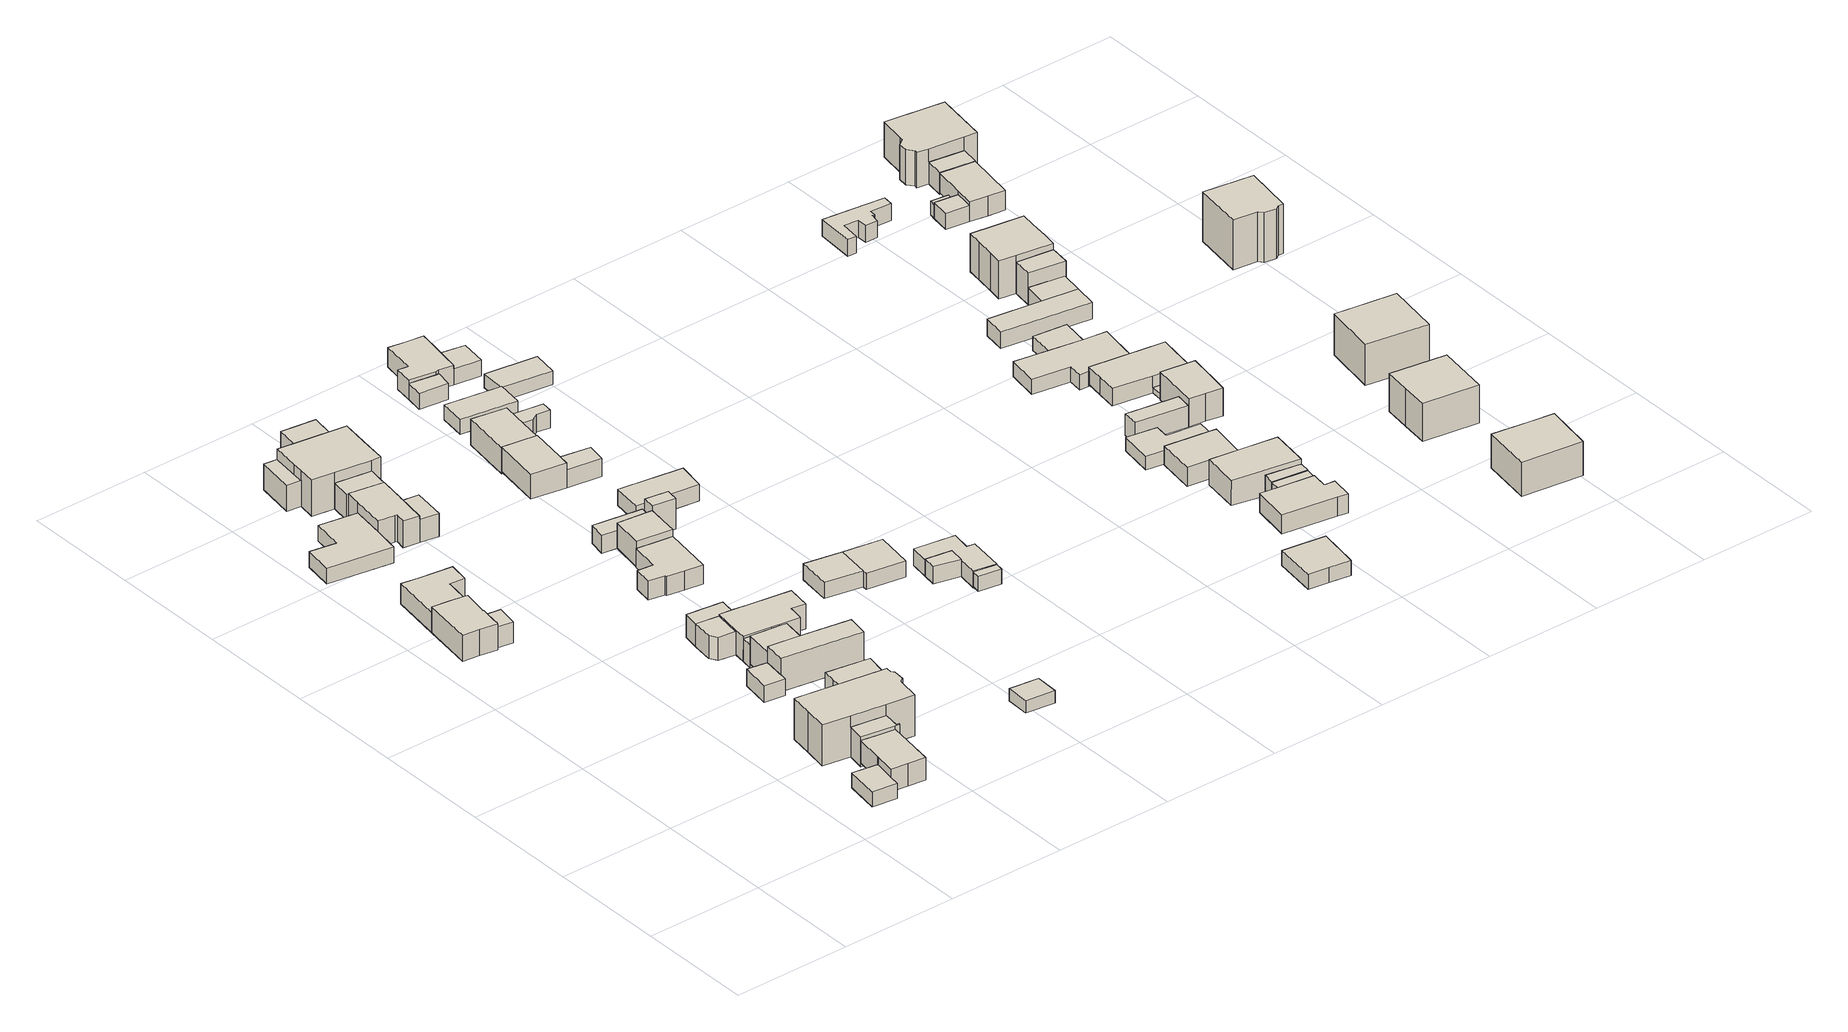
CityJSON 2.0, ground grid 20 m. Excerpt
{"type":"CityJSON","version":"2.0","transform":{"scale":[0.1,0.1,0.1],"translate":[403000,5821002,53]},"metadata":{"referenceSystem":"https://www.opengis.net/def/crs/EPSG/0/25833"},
"CityObjects":{
"building1":{"type":"Building","attributes":{"Gemeindeschluessel":"11000010","function":"31001_1010"},"address":[{"country":"Germany","locality":"Berlin","thoroughfareNumber":"17","thoroughfareName":"Diethelmweg"}],"children":["building1-1","building1-2"]},
"building1-1":{"type":"BuildingPart","attributes":{"BezugspunktDach":"2200","measuredHeight":5.32,"storeysAboveGround":1},"parents":["building1"],"geometry":[{"type":"MultiSurface","lod":"1","boundaries":[[[0,1,2,3,4,5,6,7,8,9]],[[10,11,12,13,14,15,16,17,18,19]],[[10,19,9,8]],[[11,10,8,7]],[[12,11,7,6]],[[13,12,6,5]],[[14,13,5,4]],[[20,21,14,4,3]],[[16,15,3,2]],[[17,16,2,1]],[[18,17,1,0]],[[19,18,0,9]],[[15,14,21,20]]]}]},
"building1-2":{"type":"BuildingPart","attributes":{"BezugspunktDach":"2200","measuredHeight":3.69,"storeysAboveGround":1},"parents":["building1"],"geometry":[{"type":"Solid","lod":"1","boundaries":[[[[22,23,24,21,20]],[[14,25,26,16,15]],[[25,14,21,24]],[[26,25,24,23]],[[16,26,23,22]],[[15,16,22,20]],[[20,21,14,15]]]]}]},
"building2":{"type":"Building","attributes":{"Gemeindeschluessel":"11000010","function":"31001_1010"},"address":[{"country":"Germany","locality":"Berlin","thoroughfareNumber":"10","thoroughfareName":"Diethelmweg"}],"children":["building2-1","building2-2"]},
"building2-1":{"type":"BuildingPart","attributes":{"BezugspunktDach":"2200","measuredHeight":5.58,"storeysAboveGround":1},"parents":["building2"],"geometry":[{"type":"MultiSurface","lod":"1","boundaries":[[[27,28,29,30,31,32,33,34]],[[35,36,37,38,39,40,41,42]],[[43,44,34,33]],[[36,35,33,32]],[[37,36,32,31]],[[38,37,31,30]],[[39,38,30,29]],[[40,39,29,28]],[[41,40,28,27]],[[42,41,27,34]],[[35,42,44,43]]]}]},
"building2-2":{"type":"BuildingPart","attributes":{"BezugspunktDach":"2200","measuredHeight":2.63,"storeysAboveGround":1},"parents":["building2"],"geometry":[{"type":"Solid","lod":"1","boundaries":[[[[45,46,44,43,47,48,49]],[[50,36,35,42,51,52,53]],[[50,53,49,48]],[[36,50,48,47]],[[35,36,47,43]],[[51,42,44,46]],[[52,51,46,45]],[[53,52,45,49]],[[42,35,43,44]]]]}]},
"building3":{"type":"Building","attributes":{"Gemeindeschluessel":"11000010","BezugspunktDach":"2200","function":"31001_1010","measuredHeight":5.49,"storeysAboveGround":1},"address":[{"country":"Germany","locality":"Berlin","thoroughfareNumber":"19","thoroughfareName":"Diethelmweg"}],"geometry":[{"type":"Solid","lod":"1","boundaries":[[[[54,55,56,57,58,59,60,61]],[[62,63,64,65,66,12,11,10]],[[62,10,61,60]],[[63,62,60,59]],[[64,63,59,58]],[[65,64,58,57]],[[66,65,57,56]],[[12,66,56,55]],[[11,12,55,54]],[[10,11,54,61]]]]}]},
"building4":{"type":"Building","attributes":{"Gemeindeschluessel":"11000010","function":"31001_1010"},"address":[{"country":"Germany","locality":"Berlin","thoroughfareNumber":"12","thoroughfareName":"Diethelmweg"}],"children":["building4-1","building4-2"]},
"building4-1":{"type":"BuildingPart","attributes":{"BezugspunktDach":"2200","measuredHeight":8.97,"storeysAboveGround":2},"parents":["building4"],"geometry":[{"type":"MultiSurface","lod":"1","boundaries":[[[67,68,69,70,71,72,73,74,75,76,77,78]],[[79,80,81,82,83,84,85,86,87,88,89,90]],[[79,90,78,77]],[[80,79,77,76]],[[81,80,76,75]],[[82,81,75,74]],[[83,82,74,73]],[[84,83,73,72]],[[85,84,72,71]],[[86,85,71,70]],[[87,86,70,69]],[[88,87,69,68]],[[91,92,88,68,67]],[[90,89,67,78]],[[89,88,92,91]]]}]},
"building4-2":{"type":"BuildingPart","attributes":{"BezugspunktDach":"2200","measuredHeight":5.25,"storeysAboveGround":2},"parents":["building4"],"geometry":[{"type":"Solid","lod":"1","boundaries":[[[[93,94,95,96,92,91,97]],[[89,88,98,99,100,101,102]],[[89,102,97,91]],[[98,88,92,96]],[[99,98,96,95]],[[100,99,95,94]],[[101,100,94,93]],[[102,101,93,97]],[[88,89,91,92]]]]}]},
"building5":{"type":"Building","attributes":{"Gemeindeschluessel":"11000010","BezugspunktDach":"2200","function":"31001_2000","measuredHeight":2.65,"storeysAboveGround":1},"address":[{"country":"Germany","locality":"Berlin","thoroughfareNumber":"21 (1)","thoroughfareName":"Diethelmweg"}],"geometry":[{"type":"Solid","lod":"1","boundaries":[[[[103,104,105,106,107,108,109]],[[110,111,112,113,114,115,116]],[[110,116,109,108]],[[111,110,108,107]],[[112,111,107,106]],[[113,112,106,105]],[[114,113,105,104]],[[115,114,104,103]],[[116,115,103,109]]]]}]},
"building6":{"type":"Building","attributes":{"Gemeindeschluessel":"11000010","BezugspunktDach":"2200","function":"31001_2463","measuredHeight":2.34,"storeysAboveGround":1},"address":[{"country":"Germany","locality":"Berlin","thoroughfareNumber":"12 (1)","thoroughfareName":"Diethelmweg"}],"geometry":[{"type":"Solid","lod":"1","boundaries":[[[[117,118,119,120,121]],[[122,123,124,125,126]],[[122,126,121,120]],[[123,122,120,119]],[[124,123,119,118]],[[125,124,118,117]],[[126,125,117,121]]]]}]},
"building7":{"type":"Building","attributes":{"Gemeindeschluessel":"11000010","function":"31001_1010"},"address":[{"country":"Germany","locality":"Berlin","thoroughfareNumber":"21","thoroughfareName":"Diethelmweg"}],"children":["building7-1","building7-2"]},
"building7-1":{"type":"BuildingPart","attributes":{"BezugspunktDach":"2200","measuredHeight":5.52,"storeysAboveGround":1},"parents":["building7"],"geometry":[{"type":"MultiSurface","lod":"1","boundaries":[[[127,128,129,130,131,132,133,134,135,136]],[[137,138,139,140,141,142,143,144,145,146]],[[137,146,136,135]],[[138,137,135,134]],[[139,138,134,133]],[[140,139,133,132]],[[141,140,132,131]],[[147,148,149,141,131,130]],[[143,142,130,129]],[[144,143,129,128]],[[145,144,128,127]],[[146,145,127,136]],[[142,150,148,147]],[[150,141,149,148]]]}]},
"building7-2":{"type":"BuildingPart","attributes":{"BezugspunktDach":"2200","measuredHeight":4.84,"storeysAboveGround":1},"parents":["building7"],"geometry":[{"type":"Solid","lod":"1","boundaries":[[[[151,152,149,148,147]],[[150,141,153,154,142]],[[153,141,149,152]],[[154,153,152,151]],[[142,154,151,147]],[[150,142,147,148]],[[141,150,148,149]]]]}]},
"building8":{"type":"Building","attributes":{"Gemeindeschluessel":"11000010","function":"31001_1010"},"address":[{"country":"Germany","locality":"Berlin","thoroughfareNumber":"14","thoroughfareName":"Diethelmweg"}],"children":["building8-1","building8-2","building8-3"]},
"building8-1":{"type":"BuildingPart","attributes":{"BezugspunktDach":"2200","measuredHeight":5.76,"storeysAboveGround":2},"parents":["building8"],"geometry":[{"type":"MultiSurface","lod":"1","boundaries":[[[155,156,157,158,159]],[[160,161,162,163,164]],[[160,164,165,166,167,168,169,159,158]],[[170,171,172,173,174,175,160,174,173,176,158,157]],[[162,161,157,156]],[[163,162,156,155]],[[164,163,155,159]],[[169,168,167,166,165]],[[161,175,172,171,170]],[[175,174,173,172]],[[176,173,174,160]]]}]},
"building8-2":{"type":"BuildingPart","attributes":{"BezugspunktDach":"2200","measuredHeight":5.5,"storeysAboveGround":2},"parents":["building8"],"geometry":[{"type":"MultiSurface","lod":"1","boundaries":[[[173,172,171,177,178,179,180,176]],[[181,182,183,184,161,175,174,160]],[[181,160,176,180]],[[182,181,180,179]],[[183,182,179,178]],[[184,183,178,177]],[[161,184,177,171]],[[175,161,185,171,172]],[[174,175,172,173]],[[174,173,176,160,186]]]}]},
"building8-3":{"type":"BuildingPart","attributes":{"BezugspunktDach":"2200","measuredHeight":2.83,"storeysAboveGround":2},"parents":["building8"],"geometry":[{"type":"Solid","lod":"1","boundaries":[[[[187,168,167,188,189]],[[190,166,165,191,192]],[[190,192,189,188]],[[166,190,188,167]],[[191,165,168,187]],[[192,191,187,189]],[[166,167,168,165]]]]}]},
"building9":{"type":"Building","attributes":{"Gemeindeschluessel":"11000010","BezugspunktDach":"2200","function":"31001_2000","measuredHeight":3.23,"storeysAboveGround":1},"address":[{"country":"Germany","locality":"Berlin","thoroughfareNumber":"14 (1)","thoroughfareName":"Diethelmweg"}],"geometry":[{"type":"Solid","lod":"1","boundaries":[[[[193,194,195,196,197,198,199]],[[200,201,202,203,123,122,204]],[[200,204,199,198]],[[201,200,198,197]],[[202,201,197,196]],[[203,202,196,195]],[[123,203,195,194]],[[122,123,194,193]],[[204,122,193,199]]]]}]},
"building10":{"type":"Building","attributes":{"Gemeindeschluessel":"11000010","function":"31001_1010"},"address":[{"country":"Germany","locality":"Berlin","thoroughfareNumber":"23","thoroughfareName":"Diethelmweg"}],"children":["building10-1","building10-2","building10-3"]},
"building10-1":{"type":"BuildingPart","attributes":{"BezugspunktDach":"2200","measuredHeight":8.04,"storeysAboveGround":1},"parents":["building10"],"geometry":[{"type":"MultiSurface","lod":"1","boundaries":[[[205,206,207,208,209,210,211,212,213,214]],[[215,216,217,218,219,220,221,222,223,224]],[[215,224,214,213]],[[225,226,213,212]],[[217,227,225,212,211]],[[218,217,211,210]],[[219,218,210,209]],[[220,219,209,208]],[[221,220,208,207]],[[222,221,207,206]],[[223,228,229,222,206,205]],[[224,223,205,214]],[[216,215,226,225]],[[225,227,217,216]],[[222,229,228,223]]]}]},
"building10-2":{"type":"BuildingPart","attributes":{"BezugspunktDach":"2200","measuredHeight":4.58,"storeysAboveGround":1},"parents":["building10"],"geometry":[{"type":"MultiSurface","lod":"1","boundaries":[[[226,227,230,231]],[[232,217,215,233]],[[232,233,231,230]],[[217,232,230,227]],[[233,215,226,231]],[[216,225,226,215]],[[217,227,225,216]]]}]},
"building10-3":{"type":"BuildingPart","attributes":{"BezugspunktDach":"2200","measuredHeight":4.58,"storeysAboveGround":1},"parents":["building10"],"geometry":[{"type":"Solid","lod":"1","boundaries":[[[[234,235,229,228,236]],[[223,222,140,138,237]],[[223,237,236,228]],[[140,222,229,235]],[[138,140,235,234]],[[237,138,234,236]],[[223,228,229,222]]]]}]},
"building11":{"type":"Building","attributes":{"Gemeindeschluessel":"11000010","function":"31001_1010"},"address":[{"country":"Germany","locality":"Berlin","thoroughfareNumber":"16","thoroughfareName":"Diethelmweg"}],"children":["building11-1","building11-2","building11-3","building11-4"]},
"building11-1":{"type":"BuildingPart","attributes":{"BezugspunktDach":"2200","measuredHeight":5.32,"storeysAboveGround":1},"parents":["building11"],"geometry":[{"type":"MultiSurface","lod":"1","boundaries":[[[238,239,240,241,242,243,244,245,246,247,248]],[[249,250,251,252,253,254,255,256,257,258,259]],[[249,259,248,247]],[[250,260,261,247,246]],[[262,260,246,245]],[[252,251,245,244]],[[253,252,244,243]],[[254,253,243,242]],[[255,254,242,241]],[[256,255,241,240]],[[257,256,240,239]],[[263,264,239,238]],[[265,263,258,238,248]],[[249,261,260,250]],[[251,266,250,260,262]],[[258,257,264,263]],[[259,267,258,263,265]]]}]},
"building11-2":{"type":"BuildingPart","attributes":{"BezugspunktDach":"2200","measuredHeight":3.98,"storeysAboveGround":1},"parents":["building11"],"geometry":[{"type":"Solid","lod":"1","boundaries":[[[[268,261,260,269,270]],[[271,250,249,272,273]],[[271,273,270,269]],[[272,249,261,268]],[[273,272,268,270]],[[271,269,260,250]],[[249,250,260,261]]]]}]},
"building11-3":{"type":"BuildingPart","attributes":{"BezugspunktDach":"2200","measuredHeight":3.98,"storeysAboveGround":1},"parents":["building11"],"geometry":[{"type":"MultiSurface","lod":"1","boundaries":[[[262,274,275,269]],[[276,277,251,271]],[[276,271,269,275]],[[277,276,275,274]],[[251,277,274,262]],[[251,250,271]],[[262,260,250,251]],[[271,250,260,269]]]}]},
"building11-4":{"type":"BuildingPart","attributes":{"BezugspunktDach":"2200","measuredHeight":3.98,"storeysAboveGround":1},"parents":["building11"],"geometry":[{"type":"MultiSurface","lod":"1","boundaries":[[[278,264,265,279]],[[259,257,280,281]],[[259,281,279,265]],[[280,257,264,278]],[[281,280,278,279]],[[282,257,283,258,263,264]],[[259,265,263,258]]]}]},
"building12":{"type":"Building","attributes":{"Gemeindeschluessel":"11000010","BezugspunktDach":"2200","function":"51009_1610","measuredHeight":3.24,"storeysAboveGround":0},"address":[{"country":"Germany","locality":"Berlin"}],"geometry":[{"type":"Solid","lod":"1","boundaries":[[[[284,285,286,287]],[[288,289,290,291]],[[288,291,287,286]],[[289,288,286,285]],[[290,289,285,284]],[[291,290,284,287]]]]}]},
"building13":{"type":"Building","attributes":{"Gemeindeschluessel":"11000010","BezugspunktDach":"2200","function":"31001_2000","measuredHeight":5,"storeysAboveGround":1},"address":[{"country":"Germany","locality":"Berlin","thoroughfareNumber":"25 (2)","thoroughfareName":"Diethelmweg"}],"geometry":[{"type":"Solid","lod":"1","boundaries":[[[[292,293,294,295]],[[296,297,298,299]],[[296,299,295,294]],[[297,296,294,293]],[[298,297,293,292]],[[299,298,292,295]]]]}]},
"building14":{"type":"Building","attributes":{"Gemeindeschluessel":"11000010","BezugspunktDach":"2200","function":"31001_1010","measuredHeight":5.5,"storeysAboveGround":1},"address":[{"country":"Germany","locality":"Berlin","thoroughfareNumber":"18","thoroughfareName":"Diethelmweg"}],"geometry":[{"type":"Solid","lod":"1","boundaries":[[[[300,301,302,303,304,305,306,307,308,309]],[[310,311,312,313,314,315,316,317,318,319]],[[310,319,309,308]],[[311,310,308,307]],[[312,311,307,306]],[[313,312,306,305]],[[314,313,305,304]],[[315,314,304,303]],[[316,315,303,302]],[[317,316,302,301]],[[318,317,301,300]],[[319,318,300,309]]]]}]},
"building15":{"type":"Building","attributes":{"Gemeindeschluessel":"11000010","BezugspunktDach":"2200","function":"31001_2723","measuredHeight":2.16,"storeysAboveGround":1},"address":[{"country":"Germany","locality":"Berlin","thoroughfareNumber":"12 (2)","thoroughfareName":"Diethelmweg"}],"geometry":[{"type":"Solid","lod":"1","boundaries":[[[[320,321,322,323]],[[324,325,326,327]],[[324,327,323,322]],[[325,324,322,321]],[[326,325,321,320]],[[327,326,320,323]]]]}]},
"building16":{"type":"Building","attributes":{"Gemeindeschluessel":"11000010","function":"31001_1010"},"address":[{"country":"Germany","locality":"Berlin","thoroughfareNumber":"20","thoroughfareName":"Diethelmweg"}],"children":["building16-1","building16-2"]},
"building16-1":{"type":"BuildingPart","attributes":{"BezugspunktDach":"2200","measuredHeight":5.71,"storeysAboveGround":1},"parents":["building16"],"geometry":[{"type":"MultiSurface","lod":"1","boundaries":[[[328,329,330,331,332]],[[333,334,335,336,337]],[[333,337,332,331]],[[338,339,333,331,330]],[[335,334,330,329]],[[336,335,329,328]],[[337,336,328,332]],[[340,334,333,339,338]]]}]},
"building16-2":{"type":"BuildingPart","attributes":{"BezugspunktDach":"2200","measuredHeight":3.16,"storeysAboveGround":1},"parents":["building16"],"geometry":[{"type":"MultiSurface","lod":"1","boundaries":[[[339,338,341,342,343,344]],[[345,346,347,334,333,348]],[[345,348,344,343]],[[346,345,343,342]],[[347,346,342,341]],[[334,347,341,338]],[[348,333,339,344]],[[333,334,338,339,349]]]}]},
"building17":{"type":"Building","attributes":{"Gemeindeschluessel":"11000010","BezugspunktDach":"2200","function":"31001_2000","measuredHeight":5.33,"storeysAboveGround":1},"address":[{"country":"Germany","locality":"Berlin","thoroughfareNumber":"20 (2)","thoroughfareName":"Diethelmweg"}],"geometry":[{"type":"Solid","lod":"1","boundaries":[[[[350,351,352,353]],[[354,355,356,357]],[[354,357,353,352]],[[355,354,352,351]],[[356,355,351,350]],[[357,356,350,353]]]]}]},
"building18":{"type":"Building","attributes":{"Gemeindeschluessel":"11000010","BezugspunktDach":"2200","function":"51009_1610","measuredHeight":2.84,"storeysAboveGround":0},"address":[{"country":"Germany","locality":"Berlin"}],"geometry":[{"type":"Solid","lod":"1","boundaries":[[[[358,359,360,361]],[[362,363,364,365]],[[362,365,361,360]],[[363,362,360,359]],[[364,363,359,358]],[[365,364,358,361]]]]}]},
"building19":{"type":"Building","attributes":{"Gemeindeschluessel":"11000010","function":"31001_1010"},"address":[{"country":"Germany","locality":"Berlin","thoroughfareNumber":"22","thoroughfareName":"Diethelmweg"}],"children":["building19-1","building19-2"]},
"building19-1":{"type":"BuildingPart","attributes":{"BezugspunktDach":"2200","measuredHeight":5.64,"storeysAboveGround":1},"parents":["building19"],"geometry":[{"type":"MultiSurface","lod":"1","boundaries":[[[366,367,368,369]],[[370,371,372,373]],[[370,373,369,368]],[[371,370,368,367]],[[374,375,376,372,371,367,366]],[[373,372,366,369]],[[372,376,375,374]]]}]},
"building19-2":{"type":"BuildingPart","attributes":{"BezugspunktDach":"2200","measuredHeight":3.07,"storeysAboveGround":1},"parents":["building19"],"geometry":[{"type":"Solid","lod":"1","boundaries":[[[[377,378,375,374]],[[376,379,380,372]],[[379,376,375,378]],[[380,379,378,377]],[[372,380,377,374]],[[376,372,374,375]]]]}]},
"building20":{"type":"Building","attributes":{"Gemeindeschluessel":"11000010","BezugspunktDach":"2200","function":"31001_2000","measuredHeight":2.82,"storeysAboveGround":1},"address":[{"country":"Germany","locality":"Berlin","thoroughfareNumber":"20 (1)","thoroughfareName":"Diethelmweg"}],"geometry":[{"type":"Solid","lod":"1","boundaries":[[[[381,382,383,384]],[[385,386,387,388]],[[385,388,384,383]],[[386,385,383,382]],[[387,386,382,381]],[[388,387,381,384]]]]}]},
"building21":{"type":"Building","attributes":{"Gemeindeschluessel":"11000010","function":"31001_1010"},"address":[{"country":"Germany","locality":"Berlin","thoroughfareNumber":"24","thoroughfareName":"Diethelmweg"}],"children":["building21-1","building21-2"]},
"building21-1":{"type":"BuildingPart","attributes":{"BezugspunktDach":"2200","measuredHeight":5.97,"storeysAboveGround":1},"parents":["building21"],"geometry":[{"type":"MultiSurface","lod":"1","boundaries":[[[389,390,391,392,393,394,395]],[[396,397,398,399,400,401,402]],[[396,402,395,394]],[[397,396,394,393]],[[398,397,393,392]],[[403,404,398,392,391]],[[400,399,391,390]],[[401,400,390,389]],[[402,401,389,395]],[[399,398,404,403]]]}]},
"building21-2":{"type":"BuildingPart","attributes":{"BezugspunktDach":"2200","measuredHeight":3.11,"storeysAboveGround":1},"parents":["building21"],"geometry":[{"type":"Solid","lod":"1","boundaries":[[[[405,406,407,408,404,403]],[[398,409,410,411,412,399]],[[409,398,404,408]],[[410,409,408,407]],[[411,410,407,406]],[[412,411,406,405]],[[399,412,405,403]],[[398,399,403,404]]]]}]},
"building22":{"type":"Building","attributes":{"Gemeindeschluessel":"11000010","BezugspunktDach":"2200","function":"31001_2723","measuredHeight":2.87,"storeysAboveGround":1},"address":[{"country":"Germany","locality":"Berlin","thoroughfareNumber":"16 (2)","thoroughfareName":"Diethelmweg"}],"geometry":[{"type":"Solid","lod":"1","boundaries":[[[[413,414,359,358,415]],[[364,363,416,417,418]],[[364,418,415,358]],[[363,364,358,359]],[[416,363,359,414]],[[417,416,414,413]],[[418,417,413,415]]]]}]},
"building23":{"type":"Building","attributes":{"Gemeindeschluessel":"11000010","BezugspunktDach":"2200","function":"31001_2000","measuredHeight":2.59,"storeysAboveGround":1},"address":[{"country":"Germany","locality":"Berlin","thoroughfareNumber":"24 (1)","thoroughfareName":"Diethelmweg"}],"geometry":[{"type":"Solid","lod":"1","boundaries":[[[[419,420,421,422]],[[423,424,425,426]],[[423,426,422,421]],[[424,423,421,420]],[[425,424,420,419]],[[426,425,419,422]]]]}]},
"building24":{"type":"Building","attributes":{"Gemeindeschluessel":"11000010","BezugspunktDach":"2200","function":"51009_1610","measuredHeight":3.02,"storeysAboveGround":0},"address":[{"country":"Germany","locality":"Berlin"}],"geometry":[{"type":"Solid","lod":"1","boundaries":[[[[427,428,429,430]],[[431,432,433,434]],[[431,434,430,429]],[[432,431,429,428]],[[433,432,428,427]],[[434,433,427,430]]]]}]},
"building25":{"type":"Building","attributes":{"Gemeindeschluessel":"11000010","BezugspunktDach":"2200","function":"51009_1610","measuredHeight":2.62,"storeysAboveGround":0},"address":[{"country":"Germany","locality":"Berlin"}],"geometry":[{"type":"Solid","lod":"1","boundaries":[[[[435,436,437,438]],[[439,440,441,442]],[[439,442,438,437]],[[440,439,437,436]],[[441,440,436,435]],[[442,441,435,438]]]]}]},
"building26":{"type":"Building","attributes":{"Gemeindeschluessel":"11000010","BezugspunktDach":"2200","function":"31001_1313","measuredHeight":2.92,"storeysAboveGround":1},"address":[{"country":"Germany","locality":"Berlin","thoroughfareNumber":"16 (1)","thoroughfareName":"Diethelmweg"}],"geometry":[{"type":"Solid","lod":"1","boundaries":[[[[443,444,445,446,447,448,449,450,451]],[[452,453,454,455,456,457,433,432,431]],[[452,431,451,450]],[[453,452,450,449]],[[454,453,449,448]],[[455,454,448,447]],[[456,455,447,446]],[[457,456,446,445]],[[433,457,445,444]],[[432,433,444,443]],[[431,432,443,451]]]]}]},
"building27":{"type":"Building","attributes":{"Gemeindeschluessel":"11000010","function":"31001_1010"},"address":[{"country":"Germany","locality":"Berlin","thoroughfareNumber":"26","thoroughfareName":"Diethelmweg"}],"children":["building27-1","building27-2","building27-3"]},
"building27-1":{"type":"BuildingPart","attributes":{"BezugspunktDach":"2200","measuredHeight":5.7,"storeysAboveGround":1},"parents":["building27"],"geometry":[{"type":"MultiSurface","lod":"1","boundaries":[[[458,459,460,461,462,463,464,465,466,467]],[[468,469,470,471,472,473,474,475,476,477]],[[468,477,467,466]],[[469,468,466,465]],[[470,469,465,464]],[[471,470,464,463]],[[472,471,463,462]],[[473,472,462,461]],[[474,473,461,460],[474,478,479,473]],[[475,474,460,459]],[[480,481,459,458]],[[482,480,476,458,467]],[[478,474,473,479]],[[476,475,481,480]],[[483,477,476,480,482]]]}]},
"building27-2":{"type":"BuildingPart","attributes":{"BezugspunktDach":"2200","measuredHeight":2.79,"storeysAboveGround":1},"parents":["building27"],"geometry":[{"type":"Solid","lod":"1","boundaries":[[[[484,485,479,478]],[[473,486,487,474]],[[486,473,479,485]],[[487,486,485,484]],[[474,487,484,478]],[[474,478,479,473]]]]}]},
"building27-3":{"type":"BuildingPart","attributes":{"BezugspunktDach":"2200","measuredHeight":2.79,"storeysAboveGround":1},"parents":["building27"],"geometry":[{"type":"MultiSurface","lod":"1","boundaries":[[[488,481,482,489]],[[477,475,490,491]],[[477,491,489,482]],[[477,476,492]],[[490,475,481,488]],[[491,490,488,489]],[[475,492,476,480,481]],[[482,480,476,477]]]}]},
"building28":{"type":"Building","attributes":{"Gemeindeschluessel":"11000010","BezugspunktDach":"2200","function":"31001_2000","measuredHeight":2.47,"storeysAboveGround":1},"address":[{"country":"Germany","locality":"Berlin","thoroughfareNumber":"26 (1)","thoroughfareName":"Diethelmweg"}],"geometry":[{"type":"Solid","lod":"1","boundaries":[[[[493,494,495,496]],[[497,498,499,424]],[[497,424,496,495]],[[498,497,495,494]],[[499,498,494,493]],[[424,499,493,496]]]]}]},
"building29":{"type":"Building","attributes":{"Gemeindeschluessel":"11000010","BezugspunktDach":"2200","function":"31001_2000","measuredHeight":2.56,"storeysAboveGround":1},"address":[{"country":"Germany","locality":"Berlin","thoroughfareNumber":"25 (1)","thoroughfareName":"Irmfriedstraße"}],"geometry":[{"type":"Solid","lod":"1","boundaries":[[[[500,501,502,503,504]],[[505,506,507,508,509]],[[505,509,504,503]],[[506,505,503,502]],[[507,506,502,501]],[[508,507,501,500]],[[509,508,500,504]]]]}]},
"building30":{"type":"Building","attributes":{"Gemeindeschluessel":"11000010","function":"31001_1010"},"address":[{"country":"Germany","locality":"Berlin","thoroughfareNumber":"27","thoroughfareName":"Irmfriedstraße"}],"children":["building30-1","building30-2"]},
"building30-1":{"type":"BuildingPart","attributes":{"BezugspunktDach":"2200","measuredHeight":5.7,"storeysAboveGround":1},"parents":["building30"],"geometry":[{"type":"MultiSurface","lod":"1","boundaries":[[[510,511,512,513,514,515,516,517]],[[518,519,520,521,522,523,524,525]],[[518,525,517,516]],[[519,518,516,515]],[[526,527,515,514]],[[521,520,514,513]],[[522,521,513,512]],[[523,522,512,511]],[[524,523,511,510]],[[525,524,510,517]],[[520,519,527,526]]]}]},
"building30-2":{"type":"BuildingPart","attributes":{"BezugspunktDach":"2200","measuredHeight":3.12,"storeysAboveGround":1},"parents":["building30"],"geometry":[{"type":"Solid","lod":"1","boundaries":[[[[526,528,529,527]],[[530,531,520,519]],[[530,519,527,529]],[[531,530,529,528]],[[520,531,528,526]],[[519,520,526,527]]]]}]},
"building31":{"type":"Building","attributes":{"Gemeindeschluessel":"11000010","BezugspunktDach":"2200","function":"31001_2000","measuredHeight":3.39,"storeysAboveGround":1},"address":[{"country":"Germany","locality":"Berlin","thoroughfareNumber":"29 (1)","thoroughfareName":"Irmfriedstraße"}],"geometry":[{"type":"Solid","lod":"1","boundaries":[[[[532,533,534,535]],[[536,537,538,539]],[[536,539,535,534]],[[537,536,534,533]],[[538,537,533,532]],[[539,538,532,535]]]]}]},
"building32":{"type":"Building","attributes":{"Gemeindeschluessel":"11000010","function":"31001_1120"},"address":[{"country":"Germany","locality":"Berlin","thoroughfareNumber":"29","thoroughfareName":"Irmfriedstraße"}],"children":["building32-1","building32-2"]},
"building32-1":{"type":"BuildingPart","attributes":{"BezugspunktDach":"2200","measuredHeight":5.13,"storeysAboveGround":1},"parents":["building32"],"geometry":[{"type":"MultiSurface","lod":"1","boundaries":[[[540,541,542,543,544]],[[545,546,547,548,549]],[[545,549,544,543]],[[546,545,543,542]],[[547,546,542,541]],[[548,547,541,540]],[[549,550,551,552,548,540,544]],[[548,552,551,550]]]}]},
"building32-2":{"type":"BuildingPart","attributes":{"BezugspunktDach":"2200","measuredHeight":3.56,"storeysAboveGround":1},"parents":["building32"],"geometry":[{"type":"Solid","lod":"1","boundaries":[[[[553,552,551,554]],[[550,548,555,556]],[[550,556,554,551]],[[555,548,552,553]],[[556,555,553,554]],[[548,550,551,552]]]]}]},
"building33":{"type":"Building","attributes":{"Gemeindeschluessel":"11000010","BezugspunktDach":"2200","function":"31001_2000","measuredHeight":2.42,"storeysAboveGround":1},"address":[{"country":"Germany","locality":"Berlin","thoroughfareNumber":"31 (1)","thoroughfareName":"Irmfriedstraße"}],"geometry":[{"type":"Solid","lod":"1","boundaries":[[[[557,558,559,560,561,562]],[[563,564,565,566,567,568]],[[563,568,562,561]],[[564,563,561,560]],[[565,564,560,559]],[[566,565,559,558]],[[567,566,558,557]],[[568,567,557,562]]]]}]},
"building34":{"type":"Building","attributes":{"Gemeindeschluessel":"11000010","function":"31001_1010"},"address":[{"country":"Germany","locality":"Berlin","thoroughfareNumber":"31","thoroughfareName":"Irmfriedstraße"}],"children":["building34-1","building34-2"]},
"building34-1":{"type":"BuildingPart","attributes":{"BezugspunktDach":"2200","measuredHeight":5.91,"storeysAboveGround":1},"parents":["building34"],"geometry":[{"type":"MultiSurface","lod":"1","boundaries":[[[569,570,571,572,573]],[[574,575,576,577,578]],[[574,579,580,581,582,578,573,572]],[[575,574,572,571]],[[576,575,571,570]],[[577,576,570,569]],[[578,577,569,573]],[[578,582,581,580,579]]]}]},
"building34-2":{"type":"BuildingPart","attributes":{"BezugspunktDach":"2200","measuredHeight":3.67,"storeysAboveGround":1},"parents":["building34"],"geometry":[{"type":"Solid","lod":"1","boundaries":[[[[582,581,583,584]],[[585,580,578,586]],[[585,586,584,583]],[[580,585,583,581]],[[586,578,582,584]],[[580,581,582,578]]]]}]},
"building35":{"type":"Building","attributes":{"Gemeindeschluessel":"11000010","BezugspunktDach":"2200","function":"31001_2000","measuredHeight":2.58,"storeysAboveGround":1},"address":[{"country":"Germany","locality":"Berlin","thoroughfareNumber":"33 (1)","thoroughfareName":"Irmfriedstraße"}],"geometry":[{"type":"Solid","lod":"1","boundaries":[[[[587,588,589,590,591,592,593,594,595,596]],[[597,598,599,600,601,602,603,604,605,606]],[[597,606,596,595]],[[598,597,595,594]],[[599,598,594,593]],[[600,599,593,592]],[[601,600,592,591]],[[602,601,591,590]],[[603,602,590,589]],[[604,603,589,588]],[[605,604,588,587]],[[606,605,587,596]]]]}]},
"building36":{"type":"Building","attributes":{"Gemeindeschluessel":"11000010","function":"31001_1010"},"address":[{"country":"Germany","locality":"Berlin","thoroughfareNumber":"33","thoroughfareName":"Irmfriedstraße"}],"children":["building36-1","building36-2"]},
"building36-1":{"type":"BuildingPart","attributes":{"BezugspunktDach":"2200","measuredHeight":5.07,"storeysAboveGround":1},"parents":["building36"],"geometry":[{"type":"MultiSurface","lod":"1","boundaries":[[[607,608,609,610,611,612,613]],[[614,615,616,617,618,619,620]],[[614,620,613,612]],[[615,614,612,611]],[[616,615,611,610]],[[617,616,610,609]],[[618,617,609,608]],[[621,622,618,608,607]],[[620,619,607,613]],[[623,619,618,622,621]]]}]},
"building36-2":{"type":"BuildingPart","attributes":{"BezugspunktDach":"2200","measuredHeight":1.04,"storeysAboveGround":1},"parents":["building36"],"geometry":[{"type":"Solid","lod":"1","boundaries":[[[[624,622,621,625]],[[619,618,626,627]],[[619,627,625,621]],[[626,618,622,624]],[[627,626,624,625]],[[621,622,618,619]]]]}]},
"building37":{"type":"Building","attributes":{"Gemeindeschluessel":"11000010","BezugspunktDach":"2200","function":"31001_2000","measuredHeight":2.48,"storeysAboveGround":1},"address":[{"country":"Germany","locality":"Berlin","thoroughfareNumber":"35 (1)","thoroughfareName":"Irmfriedstraße"}],"geometry":[{"type":"Solid","lod":"1","boundaries":[[[[628,629,630,631]],[[632,633,634,635]],[[632,635,631,630]],[[633,632,630,629]],[[634,633,629,628]],[[635,634,628,631]]]]}]},
"building38":{"type":"Building","attributes":{"Gemeindeschluessel":"11000010","function":"31001_1010"},"address":[{"country":"Germany","locality":"Berlin","thoroughfareNumber":"35","thoroughfareName":"Irmfriedstraße"}],"children":["building38-1","building38-2"]},
"building38-1":{"type":"BuildingPart","attributes":{"BezugspunktDach":"2200","measuredHeight":2.91,"storeysAboveGround":1},"parents":["building38"],"geometry":[{"type":"MultiSurface","lod":"1","boundaries":[[[636,637,638,639]],[[640,641,642,643]],[[640,643,639,638]],[[640,638,644,645]],[[642,641,637,636]],[[643,642,636,639]],[[641,645,644,637]]]}]},
"building38-2":{"type":"BuildingPart","attributes":{"BezugspunktDach":"2200","measuredHeight":2.91,"storeysAboveGround":1},"parents":["building38"],"geometry":[{"type":"Solid","lod":"1","boundaries":[[[[637,646,647,644]],[[648,649,641,645]],[[648,645,644,647]],[[649,648,647,646]],[[641,649,646,637]],[[645,641,637,644]]]]}]},
"building39":{"type":"Building","attributes":{"Gemeindeschluessel":"11000010","BezugspunktDach":"2200","function":"31001_2000","measuredHeight":2.92,"storeysAboveGround":1},"address":[{"country":"Germany","locality":"Berlin","thoroughfareNumber":"39 (2)","thoroughfareName":"Irmfriedstraße"}],"geometry":[{"type":"Solid","lod":"1","boundaries":[[[[650,651,652,653,654,655,656,657,658,659,660,661]],[[662,663,664,665,666,667,668,669,670,671,672,673]],[[662,673,661,660]],[[663,662,660,659]],[[664,663,659,658]],[[665,664,658,657]],[[666,665,657,656]],[[667,666,656,655]],[[668,667,655,654]],[[669,668,654,653]],[[670,669,653,652]],[[671,670,652,651]],[[672,671,651,650]],[[673,672,650,661]]]]}]},
"building40":{"type":"Building","attributes":{"Gemeindeschluessel":"11000010","BezugspunktDach":"2200","function":"31001_1010","measuredHeight":5.86,"storeysAboveGround":2},"address":[{"country":"Germany","locality":"Berlin","thoroughfareNumber":"26","thoroughfareName":"Irmfriedstraße"}],"geometry":[{"type":"Solid","lod":"1","boundaries":[[[[674,675,676,677,678]],[[679,680,681,682,683]],[[679,683,678,677]],[[680,679,677,676]],[[681,680,676,675]],[[682,681,675,674]],[[683,682,674,678]]]]}]},
"building41":{"type":"Building","attributes":{"Gemeindeschluessel":"11000010","function":"31001_1010"},"address":[{"country":"Germany","locality":"Berlin","thoroughfareNumber":"37","thoroughfareName":"Irmfriedstraße"}],"children":["building41-1","building41-2"]},
"building41-1":{"type":"BuildingPart","attributes":{"BezugspunktDach":"2200","measuredHeight":7.6,"storeysAboveGround":1},"parents":["building41"],"geometry":[{"type":"MultiSurface","lod":"1","boundaries":[[[684,685,686,687,688,689,690,691,692]],[[693,694,695,696,697,698,699,700,701]],[[693,701,692,691]],[[694,693,691,690]],[[695,694,690,689]],[[696,695,689,688]],[[697,696,688,687]],[[698,697,687,686]],[[699,698,686,685]],[[700,702,703,685,684]],[[701,700,684,692]],[[703,702,700,699,704]]]}]},
"building41-2":{"type":"BuildingPart","attributes":{"BezugspunktDach":"2200","measuredHeight":5.53,"storeysAboveGround":1},"parents":["building41"],"geometry":[{"type":"MultiSurface","lod":"1","boundaries":[[[705,703,702,706]],[[700,699,707,708]],[[700,708,706,702]],[[707,699,703,705]],[[708,707,705,706]],[[709,699,700,702,703]]]}]},
"building42":{"type":"Building","attributes":{"Gemeindeschluessel":"11000010","BezugspunktDach":"2200","function":"31001_1010","measuredHeight":9,"storeysAboveGround":1},"address":[{"country":"Germany","locality":"Berlin","thoroughfareNumber":"28","thoroughfareName":"Irmfriedstraße"}],"geometry":[{"type":"Solid","lod":"1","boundaries":[[[[710,711,712,713,714]],[[715,716,717,718,719]],[[715,719,714,713]],[[716,715,713,712]],[[717,716,712,711]],[[718,717,711,710]],[[719,718,710,714]]]]}]},
"building43":{"type":"Building","attributes":{"Gemeindeschluessel":"11000010","BezugspunktDach":"2200","function":"31001_2000","measuredHeight":2.38,"storeysAboveGround":1},"address":[{"country":"Germany","locality":"Berlin","thoroughfareNumber":"39 (1)","thoroughfareName":"Irmfriedstraße"}],"geometry":[{"type":"Solid","lod":"1","boundaries":[[[[720,721,722,723]],[[724,725,726,727]],[[724,727,723,722]],[[725,724,722,721]],[[726,725,721,720]],[[727,726,720,723]]]]}]},
"building44":{"type":"Building","attributes":{"Gemeindeschluessel":"11000010","BezugspunktDach":"2200","function":"31001_1010","measuredHeight":9.68,"storeysAboveGround":1},"address":[{"country":"Germany","locality":"Berlin","thoroughfareNumber":"32","thoroughfareName":"Irmfriedstraße"}],"geometry":[{"type":"Solid","lod":"1","boundaries":[[[[728,729,730,731]],[[732,733,734,735]],[[732,735,731,730]],[[733,732,730,729]],[[734,733,729,728]],[[735,734,728,731]]]]}]},
"building45":{"type":"Building","attributes":{"Gemeindeschluessel":"11000010","function":"31001_1010"},"address":[{"country":"Germany","locality":"Berlin","thoroughfareNumber":"39","thoroughfareName":"Irmfriedstraße"}],"children":["building45-1","building45-2"]},
"building45-1":{"type":"BuildingPart","attributes":{"BezugspunktDach":"2200","measuredHeight":4.03,"storeysAboveGround":1},"parents":["building45"],"geometry":[{"type":"MultiSurface","lod":"1","boundaries":[[[736,737,738,739,740,741,742]],[[743,744,745,746,747,748,749]],[[750,751,749,742,741]],[[744,743,741,740]],[[745,744,740,739]],[[746,745,739,738]],[[747,746,738,737]],[[748,747,737,736]],[[749,748,736,742]],[[743,749,751,750]]]}]},
"building45-2":{"type":"BuildingPart","attributes":{"BezugspunktDach":"2200","measuredHeight":2.87,"storeysAboveGround":1},"parents":["building45"],"geometry":[{"type":"Solid","lod":"1","boundaries":[[[[751,750,752,753]],[[727,743,749,754]],[[727,754,753,752]],[[743,727,752,750]],[[754,749,751,753]],[[743,750,751,749]]]]}]},
"building46":{"type":"Building","attributes":{"Gemeindeschluessel":"11000010","function":"31001_1010"},"address":[{"country":"Germany","locality":"Berlin","thoroughfareNumber":"41","thoroughfareName":"Irmfriedstraße"}],"children":["building46-1","building46-2"]},
"building46-1":{"type":"BuildingPart","attributes":{"BezugspunktDach":"2200","measuredHeight":8.43,"storeysAboveGround":1},"parents":["building46"],"geometry":[{"type":"Solid","lod":"1","boundaries":[[[[755,756,757,758,759,760,761,762,763,764,765,766]],[[767,768,769,770,771,772,773,774,775,776,777,778]],[[767,778,766,765]],[[768,767,765,764]],[[769,768,764,763]],[[770,769,763,762]],[[771,770,762,761]],[[772,771,761,760]],[[773,772,760,759]],[[774,773,759,758]],[[775,774,758,757],[775,779,780,774]],[[776,775,757,756]],[[777,776,756,755]],[[778,777,755,766]],[[779,775,774,780]]]]}]},
"building46-2":{"type":"BuildingPart","attributes":{"BezugspunktDach":"2200","measuredHeight":3.8,"storeysAboveGround":1},"parents":["building46"],"geometry":[{"type":"Solid","lod":"1","boundaries":[[[[781,780,779,782]],[[775,774,783,784]],[[775,784,782,779]],[[783,774,780,781]],[[784,783,781,782]],[[774,775,779,780]]]]}]},
"building47":{"type":"Building","attributes":{"Gemeindeschluessel":"11000010","BezugspunktDach":"2200","function":"31001_1010","measuredHeight":8.68,"storeysAboveGround":1},"address":[{"country":"Germany","locality":"Berlin","thoroughfareNumber":"36","thoroughfareName":"Irmfriedstraße"}],"geometry":[{"type":"Solid","lod":"1","boundaries":[[[[785,786,787,788,789,790,791,792]],[[793,794,795,796,797,798,799,800]],[[793,800,792,791]],[[794,793,791,790]],[[795,794,790,789]],[[796,795,789,788]],[[797,796,788,787]],[[798,797,787,786]],[[799,798,786,785]],[[800,799,785,792]]]]}]}
},
"vertices":[
[55,701,65],[84,696,65],[86,701,65],[85,701,65],[91,736,65],[90,737,65],[98,782,65],[68,787,65],[39,791,65],[26,705,65],[39,791,20],[68,787,20],[98,782,20],[90,737,20],[91,736,20],[85,701,20],[86,701,20],[84,696,20],[55,701,20],[26,705,20],[85,701,57],[91,736,57],
[86,701,57],[113,696,57],[119,732,57],[119,732,20],[113,696,20],
[296,18,83],[325,14,83],[338,99,83],[310,103,83],[281,108,83],[272,59,83],[273,59,83],[266,22,83],[273,59,44],[272,59,44],[281,108,44],[310,103,44],[338,99,44],[325,14,44],[296,18,44],[266,22,44],[273,59,70],[266,22,70],
[263,3,70],[266,23,70],[272,59,70],[230,66,70],[221,9,70],[230,66,44],[266,23,44],[263,3,44],[221,9,44],
[68,787,55],[98,782,55],[106,833,55],[132,830,55],[138,865,55],[82,873,55],[52,878,55],[39,791,55],[52,878,20],[82,873,20],[138,865,20],[132,830,20],[106,833,20],
[286,138,108],[345,129,108],[393,122,108],[399,161,108],[399,162,108],[406,166,108],[408,186,108],[404,192,108],[405,201,108],[252,225,108],[246,185,108],[239,145,108],[246,185,37],[252,225,37],[405,201,37],[404,192,37],[408,186,37],[406,166,37],[399,162,37],[399,161,37],[393,122,37],[345,129,37],[286,138,37],[239,145,37],[286,138,89],[345,129,89],
[338,99,89],[345,98,89],[346,100,89],[341,101,89],[281,108,89],[341,101,37],[346,100,37],[345,98,37],[338,99,37],[281,108,37],
[114,970,45],[122,1017,45],[130,1072,45],[65,1083,45],[57,1030,45],[12,1038,45],[4,988,45],[12,1038,18],[57,1030,18],[65,1083,18],[130,1072,18],[122,1017,18],[114,970,18],[4,988,18],
[433,205,59],[439,244,59],[436,244,59],[367,255,59],[361,214,59],[367,255,35],[436,244,35],[439,244,35],[433,205,35],[361,214,35],
[151,1012,63],[154,1011,63],[150,993,63],[177,988,63],[186,1043,63],[193,1089,63],[164,1094,63],[135,1099,63],[130,1072,63],[122,1017,63],[130,1072,17],[135,1099,17],[164,1094,17],[193,1089,17],[186,1043,17],[177,988,17],[150,993,17],[154,1011,17],[151,1012,17],[122,1017,17],[177,988,57],[182,1016,57],[186,1043,57],[182,1016,17],
[209,983,57],[217,1039,57],[217,1039,17],[209,983,17],
[456,316,91],[462,352,91],[385,365,91],[324,374,91],[319,338,91],[324,374,33],[385,365,33],[462,352,33],[456,316,33],[319,338,33],[319,338,34],[324,374,34],[324,374,63],[319,338,63],[319,338,49],[385,365,70],[385,365,82],[371,367,82],[354,370,82],[354,370,33],[371,367,33],[324,374,82],
[392,414,82],[379,416,82],[362,418,82],[331,422,82],[331,422,33],[362,418,33],[379,416,33],[392,414,33],[385,365,62],[335,373,33],
[317,325,63],[290,380,63],[282,330,63],[290,380,34],[317,325,34],[282,330,34],
[367,255,65],[436,244,65],[440,266,65],[444,287,65],[370,299,65],[367,277,65],[364,255,65],[367,277,35],[370,299,35],[444,287,35],[440,266,35],[364,255,35],
[138,1134,80],[199,1125,80],[215,1123,80],[221,1170,80],[228,1217,80],[152,1228,80],[112,1234,80],[106,1187,80],[104,1169,80],[100,1140,80],[104,1169,17],[106,1187,17],[112,1234,17],[152,1228,17],[228,1217,17],[221,1170,17],[215,1123,17],[199,1125,17],[138,1134,17],[100,1140,17],[106,1187,62],[104,1169,62],[112,1234,62],[138,1134,62],[199,1125,62],
[90,1237,62],[80,1173,62],[90,1237,17],[80,1173,17],
[135,1099,62],[193,1089,62],[132,1099,62],[132,1099,17],
[382,435,69],[395,434,69],[430,429,69],[434,455,69],[458,451,69],[464,491,69],[392,502,69],[367,506,69],[344,509,69],[337,462,69],[334,442,69],[337,462,26],[344,509,26],[367,506,26],[392,502,26],[464,491,26],[458,451,26],[434,455,26],[430,429,26],[395,434,26],[382,435,26],[334,442,26],[344,509,66],[337,462,66],[367,506,66],[382,435,66],[395,434,66],[334,442,66],[362,506,26],[346,440,26],
[308,467,66],[305,515,66],[300,479,66],[305,515,26],[308,467,26],[300,479,26],
[371,534,66],[310,542,66],[310,542,26],[371,534,26],
[392,414,66],[331,422,66],[392,414,26],[331,422,26],[395,434,47],[387,435,26],
[228,1217,46],[231,1244,46],[155,1256,46],[152,1228,46],[155,1256,18],[231,1244,18],[228,1217,18],[152,1228,18],
[220,1248,57],[226,1285,57],[167,1293,57],[162,1257,57],[167,1293,17],[226,1285,17],[220,1248,17],[162,1257,17],
[364,657,51],[365,654,51],[394,649,51],[425,644,51],[438,730,51],[408,734,51],[377,739,51],[369,690,51],[342,693,51],[337,662,51],[342,693,18],[369,690,18],[377,739,18],[408,734,18],[438,730,18],[425,644,18],[394,649,18],[365,654,18],[364,657,18],[337,662,18],
[606,63,56],[608,103,56],[558,109,56],[556,69,56],[558,109,35],[608,103,35],[606,63,35],[556,69,35],
[438,730,63],[442,758,63],[446,787,63],[387,794,63],[377,739,63],[387,794,19],[446,787,19],[442,758,19],[438,730,19],[377,739,19],[446,787,50],[387,794,50],[446,787,33],
[449,808,50],[450,814,50],[367,827,50],[361,798,50],[367,827,19],[450,814,19],[449,808,19],[361,798,19],[387,794,43],
[485,781,71],[488,802,71],[449,808,71],[446,787,71],[449,808,18],[488,802,18],[485,781,18],[446,787,18],
[596,489,49],[604,546,49],[541,558,49],[533,501,49],[541,558,21],[604,546,21],[596,489,21],[533,501,21],
[434,967,58],[447,1050,58],[388,1059,58],[375,977,58],[388,1059,15],[447,1050,15],[434,967,15],[375,977,15],[434,967,46],[439,1001,46],[439,1001,15],
[492,958,46],[498,991,46],[498,991,15],[492,958,15],
[561,820,43],[570,868,43],[462,885,43],[455,834,43],[462,885,15],[570,868,15],[561,820,15],[455,834,15],
[417,1055,56],[447,1050,56],[456,1109,56],[460,1136,56],[431,1141,56],[401,1146,56],[388,1059,56],[401,1146,11],[431,1141,11],[460,1136,11],[456,1109,11],[447,1050,11],[417,1055,11],[388,1059,11],[456,1109,42],[460,1136,42],
[484,1105,42],[496,1112,42],[518,1108,42],[521,1127,42],[521,1127,11],[518,1108,11],[496,1112,11],[484,1105,11],
[660,470,49],[670,535,49],[595,481,49],[670,535,21],[660,470,21],[595,481,21],
[500,1160,39],[506,1204,39],[411,1219,39],[405,1175,39],[411,1219,13],[506,1204,13],[500,1160,13],[405,1175,13],
[720,417,54],[724,443,54],[680,450,54],[677,428,54],[680,450,24],[724,443,24],[720,417,24],[677,428,24],
[751,363,52],[753,376,52],[715,383,52],[713,369,52],[715,383,26],[753,376,26],[751,363,26],[713,369,26],
[724,443,53],[720,417,53],[715,383,53],[753,376,53],[762,437,53],[748,439,53],[754,472,53],[685,483,53],[680,450,53],[685,483,24],[754,472,24],[748,439,24],[762,437,24],[753,376,24],[715,383,24],
[451,1286,46],[456,1286,46],[480,1282,46],[488,1327,46],[495,1369,46],[466,1373,46],[436,1378,46],[427,1321,46],[410,1324,46],[406,1294,46],[410,1324,12],[427,1321,12],[436,1378,12],[466,1373,12],[495,1369,12],[488,1327,12],[480,1282,12],[456,1286,12],[451,1286,12],[406,1294,12],[480,1282,40],[488,1327,40],[451,1286,40],[456,1286,40],[406,1294,40],[406,1294,31],
[526,1275,40],[532,1319,40],[532,1319,12],[526,1275,12],
[450,1257,40],[401,1264,40],[450,1257,12],[401,1264,12],[453,1286,12],
[591,1191,37],[597,1234,37],[509,1247,37],[506,1204,37],[509,1247,13],[597,1234,13],[591,1191,13],
[1119,66,53],[1155,60,53],[1167,132,53],[1094,143,53],[1084,71,53],[1094,143,27],[1167,132,27],[1155,60,27],[1119,66,27],[1084,71,27],
[1243,198,55],[1260,195,55],[1266,233,55],[1248,235,55],[1252,263,55],[1192,272,55],[1162,277,55],[1151,213,55],[1162,277,22],[1192,272,22],[1252,263,22],[1248,235,22],[1266,233,22],[1260,195,22],[1243,198,22],[1151,213,22],[1252,263,53],[1192,272,53],
[1255,281,53],[1195,290,53],[1195,290,22],[1255,281,22],
[1212,388,51],[1223,451,51],[1137,464,51],[1127,400,51],[1137,464,18],[1223,451,18],[1212,388,18],[1127,400,18],
[1258,300,62],[1268,366,62],[1211,375,62],[1154,383,62],[1145,321,62],[1154,383,18],[1211,375,18],[1268,366,18],[1258,300,18],[1145,321,18],[1199,310,18],[1199,310,54],[1258,300,54],
[1255,281,54],[1195,290,54],[1255,281,18],[1195,290,18],
[1220,455,40],[1225,489,40],[1167,497,40],[1170,521,40],[1119,530,40],[1110,473,40],[1119,530,16],[1170,521,16],[1167,497,16],[1225,489,16],[1220,455,16],[1110,473,16],
[1260,520,62],[1288,515,62],[1302,596,62],[1244,605,62],[1231,524,62],[1244,605,14],[1302,596,14],[1288,515,14],[1260,520,14],[1231,524,14],[1235,549,14],[1235,551,14],[1235,551,51],[1231,524,51],
[1146,565,51],[1143,538,51],[1146,565,14],[1143,538,14],
[1176,726,37],[1173,702,37],[1189,700,37],[1262,689,37],[1275,765,37],[1237,770,37],[1181,779,37],[1148,785,37],[1121,789,37],[1112,736,37],[1121,789,11],[1148,785,11],[1181,779,11],[1237,770,11],[1275,765,11],[1262,689,11],[1189,700,11],[1173,702,11],[1176,726,11],[1112,736,11],
[1246,624,45],[1305,615,45],[1310,648,45],[1316,681,45],[1189,700,45],[1184,668,45],[1179,635,45],[1184,668,15],[1189,700,15],[1316,681,15],[1310,648,15],[1305,615,15],[1246,624,15],[1179,635,15],[1246,624,25],[1305,615,25],[1246,624,20],
[1302,596,25],[1244,605,25],[1302,596,15],[1244,605,15],
[1237,770,34],[1245,819,34],[1187,826,34],[1181,779,34],[1187,826,10],[1245,819,10],[1237,770,10],[1181,779,10],
[1306,836,38],[1313,876,38],[1161,898,38],[1155,860,38],[1161,898,9],[1313,876,9],[1306,836,9],[1155,860,9],[1252,885,38],[1252,885,9],
[1319,915,38],[1259,924,38],[1259,924,9],[1319,915,9],
[1157,1192,32],[1161,1226,32],[1185,1222,32],[1185,1205,32],[1206,1204,32],[1209,1219,32],[1213,1219,32],[1214,1229,32],[1250,1226,32],[1252,1244,32],[1147,1257,32],[1142,1193,32],[1147,1257,3],[1252,1244,3],[1250,1226,3],[1214,1229,3],[1213,1219,3],[1209,1219,3],[1206,1204,3],[1185,1205,3],[1185,1222,3],[1161,1226,3],[1157,1192,3],[1142,1193,3],
[1585,57,80],[1599,140,80],[1560,146,80],[1495,156,80],[1482,71,80],[1495,156,21],[1560,146,21],[1599,140,21],[1585,57,21],[1482,71,21],
[1264,958,74],[1326,949,74],[1330,974,74],[1334,1006,74],[1338,1031,74],[1249,1044,74],[1245,1019,74],[1240,987,74],[1236,963,74],[1240,987,8],[1245,1019,8],[1249,1044,8],[1338,1031,8],[1334,1006,8],[1330,974,8],[1326,949,8],[1264,958,8],[1236,963,8],[1264,958,63],[1326,949,63],[1326,949,52],
[1321,914,63],[1259,924,63],[1321,914,8],[1259,924,8],[1326,949,39],
[1559,262,84],[1572,352,84],[1477,367,84],[1471,322,84],[1465,276,84],[1471,322,18],[1477,367,18],[1572,352,18],[1559,262,18],[1465,276,18],
[1330,1184,28],[1332,1196,28],[1302,1200,28],[1300,1189,28],[1302,1200,4],[1332,1196,4],[1330,1184,4],[1300,1189,4],
[1601,428,86],[1616,520,86],[1512,536,86],[1496,445,86],[1512,536,15],[1616,520,15],[1601,428,15],[1496,445,15],
[1365,1146,38],[1394,1142,38],[1408,1228,38],[1379,1232,38],[1349,1237,38],[1340,1183,38],[1335,1151,38],[1340,1183,4],[1349,1237,4],[1379,1232,4],[1408,1228,4],[1394,1142,4],[1365,1146,4],[1335,1151,4],[1340,1183,32],[1335,1151,32],
[1300,1189,32],[1295,1157,32],[1295,1157,4],
[1335,1276,62],[1334,1271,62],[1354,1268,62],[1413,1259,62],[1435,1256,62],[1442,1302,62],[1449,1348,62],[1349,1363,62],[1341,1317,62],[1340,1311,62],[1329,1303,62],[1327,1287,62],[1329,1303,1],[1340,1311,1],[1341,1317,1],[1349,1363,1],[1449,1348,1],[1442,1302,1],[1435,1256,1],[1413,1259,1],[1354,1268,1],[1334,1271,1],[1335,1276,1],[1327,1287,1],[1354,1268,39],[1413,1259,39],
[1408,1228,39],[1349,1237,39],[1408,1228,1],[1349,1237,1],
[1586,801,95],[1592,794,95],[1612,790,95],[1619,795,95],[1628,794,95],[1642,879,95],[1558,892,95],[1545,807,95],[1558,892,9],[1642,879,9],[1628,794,9],[1619,795,9],[1612,790,9],[1592,794,9],[1586,801,9],[1545,807,9]
]}
